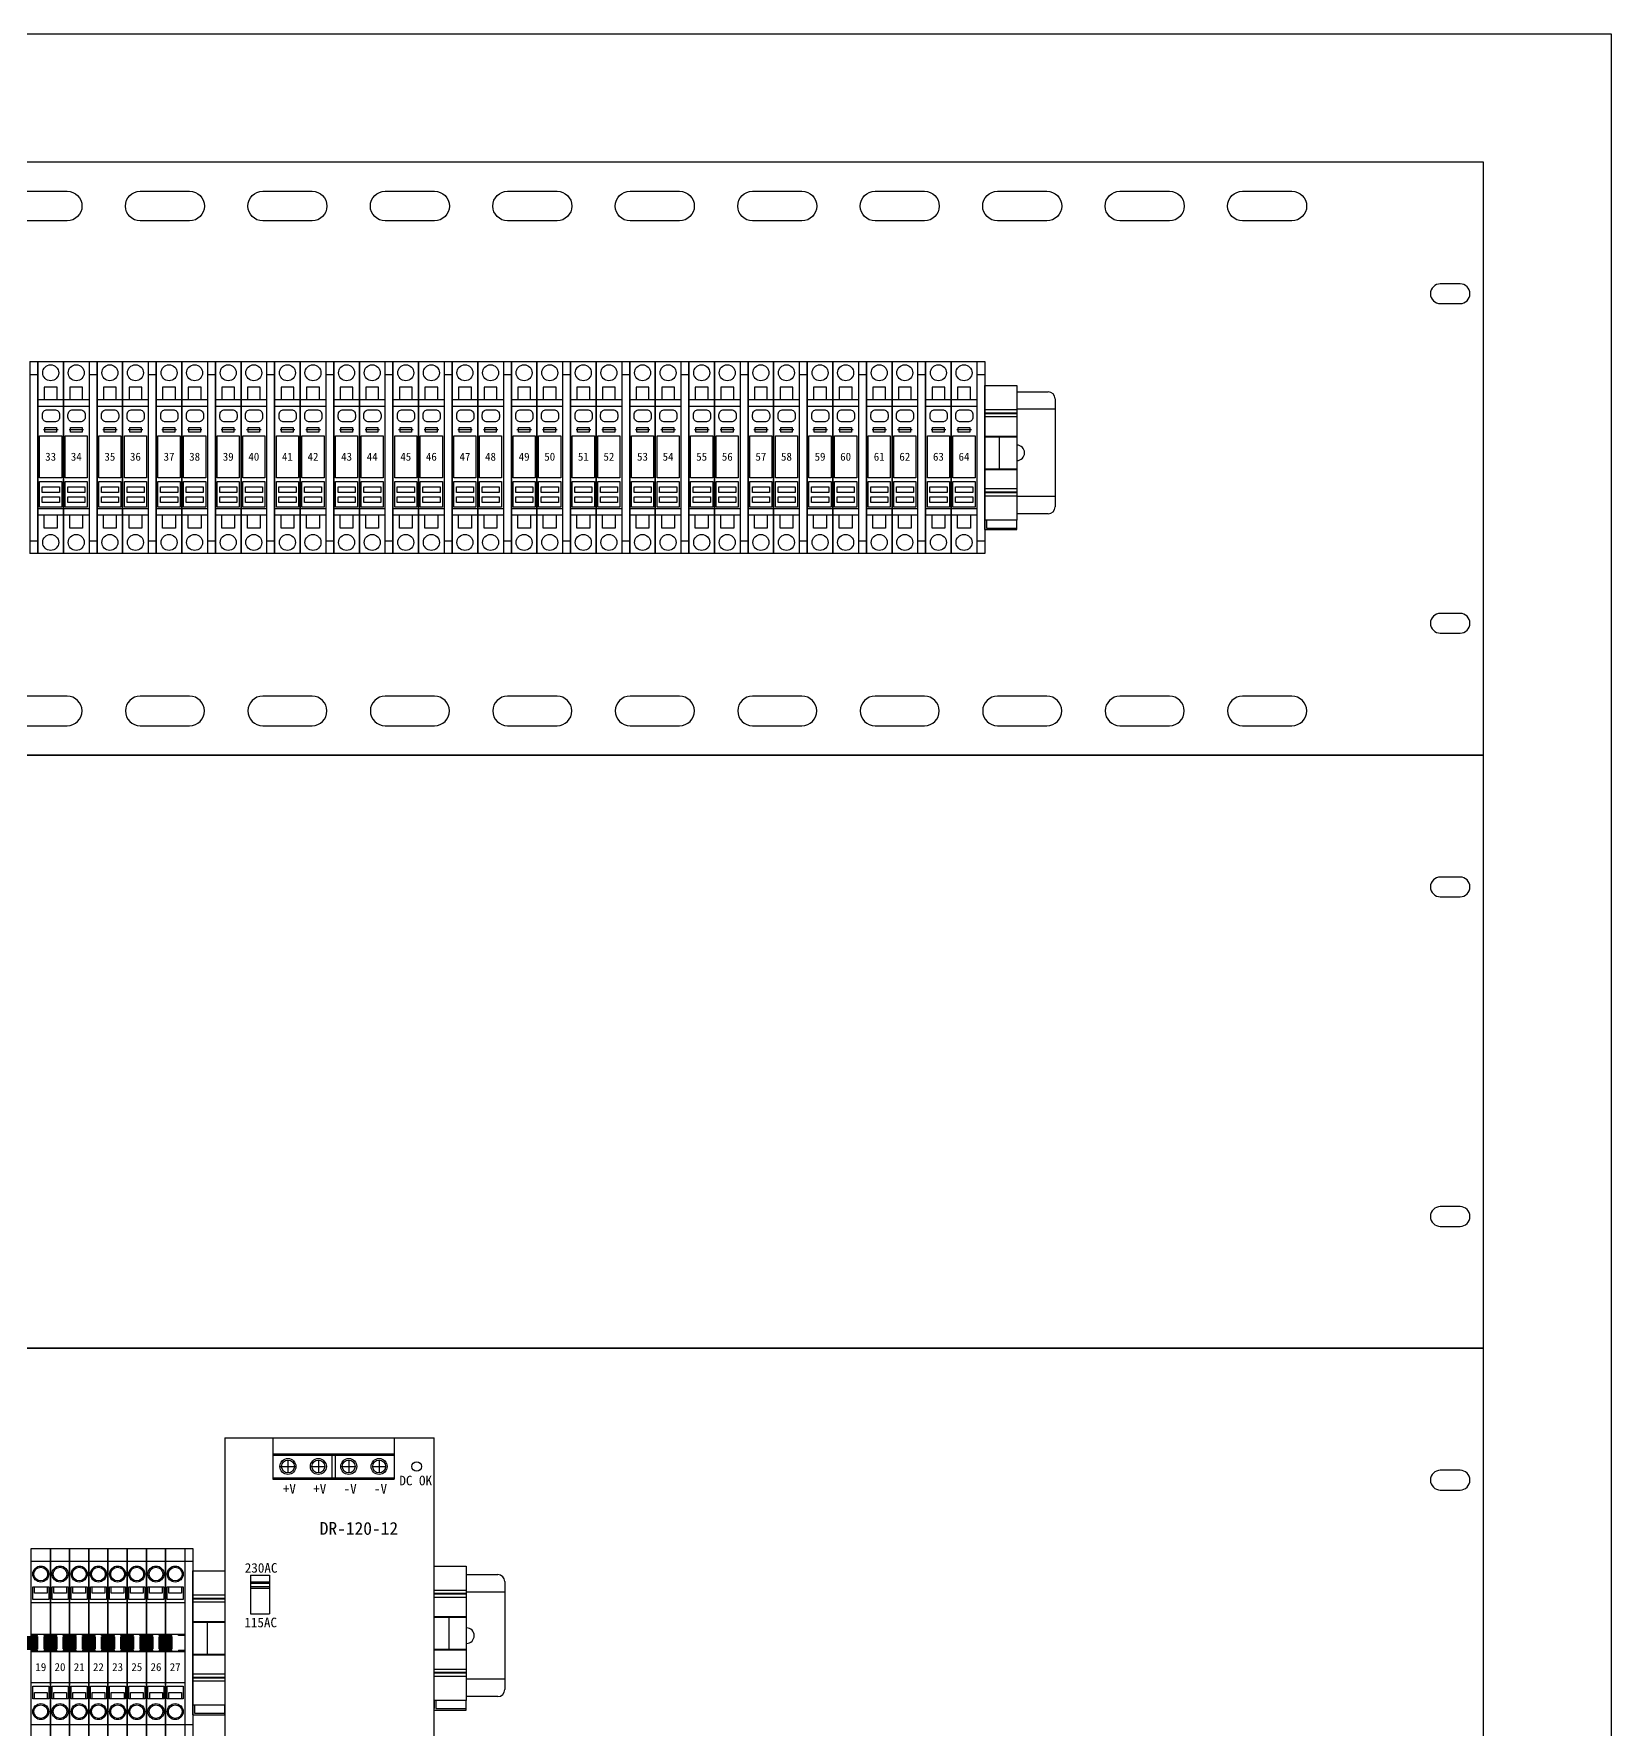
# Model space of a CAD drawing. Header units: millimetres. Extents: x 969 to 1551, y 435 to 847.
# Drawn here: x 1199.7 to 1249, y 600.3 to 653.3 of the extents above; entities that cross this region are included whole.
import ezdxf
from ezdxf.enums import TextEntityAlignment as Align

# ---------------------------------------------------------------- set-up
doc = ezdxf.new("R2010")
doc.units = ezdxf.units.MM
doc.styles.get("Standard").update_dxf_attribs({"font": ''})
doc.styles.get('Standard').set_extended_font_data('SimSun')

# ---------------------------------------------------------------- blocks, each defined once
blk = doc.blocks.new('*U70')
at = {"color": 0}
for points in [[(0, 0), (21.98196, 0)], [(90.6048, 0), (90.6048, -18.5328), (0, -18.5328)], [(0, -18.5328), (0, 0)], [(21.98196, 0), (28.64903, 0)], [(28.67436, 0), (35.36676, 0)], [(35.36676, 0), (42.05916, 0)], [(42.05916, 0), (48.75156, 0)], [(48.75156, 0), (55.44396, 0)], [(55.44396, 0), (62.13636, 0)], [(62.13636, 0), (68.82876, 0)], [(68.82876, 0), (75.52116, 0)], [(75.52116, 0), (82.21356, 0)], [(82.21356, 0), (90.6048, 0)]]:
    blk.add_lwpolyline(points, dxfattribs=at)
for points in [[(1.33848, -3.80952, -1), (1.33848, -4.42728), (0.72072, -4.42728, -1), (0.72072, -3.80952)], [(89.26632, -3.80952, 1), (89.26632, -4.42728), (89.88408, -4.42728, 1), (89.88408, -3.80952)], [(1.33848, -14.10552, -1), (1.33848, -14.72328), (0.72072, -14.72328, -1), (0.72072, -14.10552)], [(89.26632, -14.10552, 1), (89.26632, -14.72328), (89.88408, -14.72328, 1), (89.88408, -14.10552)]]:
    blk.add_lwpolyline(points, format="xyb", close=True, dxfattribs=at)
blk = doc.blocks.new('WAGO—2孔—带保险')
at = {"color": 0}
for p, q in [((0, 30), (8, 30)), ((0, -30), (0, 30)), ((8, 30), (8, -30)), ((2, 22), (2, 18)), ((6, 22), (2, 22)), ((6, 18), (6, 22)), ((8, 18), (0, 18)), ((8, 16), (0, 16)), ((6.3, 8.69), (1.76, 8.69)), ((8, -16), (0, -16)), ((8, -18), (0, -18)), ((2, -22), (2, -18)), ((6, -18), (6, -22)), ((6, -22), (2, -22)), ((8, -30), (0, -30))]:
    blk.add_line(p, q, dxfattribs=at)
blk.add_lwpolyline([(5.26, 11.13), (2.91, 11.13, -0.414214), (1.41, 12.63), (1.41, 13.42, -0.414214), (2.91, 14.92), (5.26, 14.92, -0.414214), (6.76, 13.42), (6.76, 12.63, -0.414214)], format="xyb", close=True, dxfattribs=at)
for points in [[(7.45, -6.31), (0.54, -6.31), (0.54, 6.83), (7.45, 6.83)], [(5.8, 8), (2.2, 8), (2.2, 9.39), (5.8, 9.39)], [(7.45, -15.53), (0.54, -15.53), (0.54, -7.45), (7.45, -7.45)], [(6.71, -10.95), (1.36, -10.95), (1.36, -9.15), (6.71, -9.15)], [(6.71, -14), (1.36, -14), (1.36, -12.21), (6.71, -12.21)]]:
    blk.add_lwpolyline(points, close=True, dxfattribs=at)
for centre in [(4, 26.5), (4, -26.5)]:
    blk.add_circle(centre, 2.5, dxfattribs=at)
at = {"color": 0, "flags": 12}
blk.add_attdef('标号', text='', height=2.5, dxfattribs=at).set_placement((4, 0.26), align=Align.MIDDLE)
blk = doc.blocks.new('*U44')
at = {"color": 0}
for p, q in [((0, 0.75), (0.386, 0.75)), ((0.471, 0.664), (0.471, -0.664)), ((0.471, 0.536), (0, 0.536)), ((0.471, -0.536), (0, -0.536)), ((0.386, -0.75), (0, -0.75))]:
    blk.add_line(p, q, dxfattribs=at)
for centre, radius, start, end in [((0.386, 0.664), 0.0857, 0, 90), ((0, 0), 0.0958, 271.0096, 88.9904), ((0.386, -0.664), 0.0857, 270, 0)]:
    blk.add_arc(centre, radius, start, end, dxfattribs=at)
blk = doc.blocks.new('WAGO—端头板—宽10')
at = {"color": 0}
for p, q in [((0, -22.5), (0, 22.5)), ((0, 22.5), (10, 22.5)), ((10, 22.5), (10, -19.5)), ((0, 15), (10, 15)), ((0, 14), (10, 14)), ((0, 13.8), (10, 13.8)), ((0, 12.8), (10, 12.8)), ((0, 6.7), (10, 6.7)), ((0, 6.5), (10, 6.5)), ((4.5, 6.5), (4.5, -3.5)), ((0, -3.5), (10, -3.5)), ((0, -3.7), (10, -3.7)), ((10, -9.8), (0, -9.8)), ((10, -10.8), (0, -10.8)), ((10, -10.8), (0, -10.8)), ((10, -11), (0, -11)), ((10, -12), (0, -12)), ((10, -12), (0, -12)), ((0, -19.5), (0, -22)), ((10, -19.5), (0, -19.5)), ((0.5, -19.5), (0.5, -22)), ((10, -22.5), (10, -19.5)), ((0, -22.5), (10, -22.5)), ((0.5, -22), (10, -22))]:
    blk.add_line(p, q, dxfattribs=at)
blk = doc.blocks.new('*U100')
at = {"color": 30}
for p, q in [((0, 30), (2.5, 30)), ((0, 30), (0, -30)), ((2.5, 30), (2.5, -30)), ((0, 26), (2.5, 26)), ((0, -26), (2.5, -26)), ((2.5, -30), (0, -30))]:
    blk.add_line(p, q, dxfattribs=at)
blk = doc.blocks.new('*U102')
at = {"color": 0}
for points in [[(44.798, -0.915), (46.343, -0.915, -1), (46.343, -1.841), (44.798, -1.841, -1)], [(48.626, -0.915), (50.171, -0.915, -1), (50.171, -1.841), (48.626, -1.841, -1)], [(52.455, -0.915), (53.999, -0.915, -1), (53.999, -1.841), (52.455, -1.841, -1)], [(56.283, -0.915), (57.827, -0.915, -1), (57.827, -1.841), (56.283, -1.841, -1)], [(60.111, -0.915), (61.655, -0.915, -1), (61.655, -1.841), (60.111, -1.841, -1)], [(63.939, -0.915), (65.484, -0.915, -1), (65.484, -1.841), (63.939, -1.841, -1)], [(67.768, -0.915), (69.312, -0.915, -1), (69.312, -1.841), (67.768, -1.841, -1)], [(71.596, -0.915), (73.14, -0.915, -1), (73.14, -1.841), (71.596, -1.841, -1)], [(75.424, -0.915), (76.968, -0.915, -1), (76.968, -1.841), (75.424, -1.841, -1)], [(79.252, -0.915), (80.797, -0.915, -1), (80.797, -1.841), (79.252, -1.841, -1)], [(83.081, -0.915), (84.625, -0.915, -1), (84.625, -1.841), (83.081, -1.841, -1)], [(44.798, -17.618), (46.343, -17.618, 1), (46.343, -16.691), (44.798, -16.691, 1)], [(48.626, -17.618), (50.171, -17.618, 1), (50.171, -16.691), (48.626, -16.691, 1)], [(52.455, -17.618), (53.999, -17.618, 1), (53.999, -16.691), (52.455, -16.691, 1)], [(56.283, -17.618), (57.827, -17.618, 1), (57.827, -16.691), (56.283, -16.691, 1)], [(60.111, -17.618), (61.655, -17.618, 1), (61.655, -16.691), (60.111, -16.691, 1)], [(63.939, -17.618), (65.484, -17.618, 1), (65.484, -16.691), (63.939, -16.691, 1)], [(67.768, -17.618), (69.312, -17.618, 1), (69.312, -16.691), (67.768, -16.691, 1)], [(71.596, -17.618), (73.14, -17.618, 1), (73.14, -16.691), (71.596, -16.691, 1)], [(75.424, -17.618), (76.968, -17.618, 1), (76.968, -16.691), (75.424, -16.691, 1)], [(79.252, -17.618), (80.797, -17.618, 1), (80.797, -16.691), (79.252, -16.691, 1)], [(83.081, -17.618), (84.625, -17.618, 1), (84.625, -16.691), (83.081, -16.691, 1)]]:
    blk.add_lwpolyline(points, format="xyb", close=True, dxfattribs=at)
blk.add_blockref('*U70', (0, 0), dxfattribs=at)
at = {"color": 4, "xscale": 0.1, "yscale": 0.1, "zscale": 0.1}
for p in [(45.177, -9.238), (47.027, -9.238), (48.877, -9.238), (50.727, -9.238), (52.577, -9.238), (54.427, -9.238), (56.277, -9.238), (58.127, -9.238), (59.977, -9.238), (61.827, -9.238), (63.677, -9.238), (65.527, -9.238), (67.377, -9.238), (69.227, -9.238), (71.077, -9.238), (72.927, -9.238), (74.777, -9.238)]:
    blk.add_blockref('*U100', p, dxfattribs=at)
at = {"color": 0}
ref = blk.add_blockref('WAGO—2孔—带保险', (45.427, -9.238), dxfattribs=dict(at, xscale=0.1, yscale=0.1, zscale=0.1))
ref.add_attrib('标号', '33', dxfattribs={"color": 7, "height": 0.25, "flags": 12}).set_placement((45.827, -9.212), align=Align.MIDDLE)
ref = blk.add_blockref('WAGO—2孔—带保险', (46.227, -9.238), dxfattribs=dict(at, xscale=0.1, yscale=0.1, zscale=0.1))
ref.add_attrib('标号', '34', dxfattribs={"color": 7, "height": 0.25, "flags": 12}).set_placement((46.627, -9.212), align=Align.MIDDLE)
ref = blk.add_blockref('WAGO—2孔—带保险', (47.277, -9.238), dxfattribs=dict(at, xscale=0.1, yscale=0.1, zscale=0.1))
ref.add_attrib('标号', '35', dxfattribs={"color": 7, "height": 0.25, "flags": 12}).set_placement((47.677, -9.212), align=Align.MIDDLE)
ref = blk.add_blockref('WAGO—2孔—带保险', (48.077, -9.238), dxfattribs=dict(at, xscale=0.1, yscale=0.1, zscale=0.1))
ref.add_attrib('标号', '36', dxfattribs={"color": 7, "height": 0.25, "flags": 12}).set_placement((48.477, -9.212), align=Align.MIDDLE)
ref = blk.add_blockref('WAGO—2孔—带保险', (49.127, -9.238), dxfattribs=dict(at, xscale=0.1, yscale=0.1, zscale=0.1))
ref.add_attrib('标号', '37', dxfattribs={"color": 7, "height": 0.25, "flags": 12}).set_placement((49.527, -9.212), align=Align.MIDDLE)
ref = blk.add_blockref('WAGO—2孔—带保险', (49.927, -9.238), dxfattribs=dict(at, xscale=0.1, yscale=0.1, zscale=0.1))
ref.add_attrib('标号', '38', dxfattribs={"color": 7, "height": 0.25, "flags": 12}).set_placement((50.327, -9.212), align=Align.MIDDLE)
ref = blk.add_blockref('WAGO—2孔—带保险', (50.977, -9.238), dxfattribs=dict(at, xscale=0.1, yscale=0.1, zscale=0.1))
ref.add_attrib('标号', '39', dxfattribs={"color": 7, "height": 0.25, "flags": 12}).set_placement((51.377, -9.212), align=Align.MIDDLE)
ref = blk.add_blockref('WAGO—2孔—带保险', (51.777, -9.238), dxfattribs=dict(at, xscale=0.1, yscale=0.1, zscale=0.1))
ref.add_attrib('标号', '40', dxfattribs={"color": 7, "height": 0.25, "flags": 12}).set_placement((52.177, -9.212), align=Align.MIDDLE)
ref = blk.add_blockref('WAGO—2孔—带保险', (52.827, -9.238), dxfattribs=dict(at, xscale=0.1, yscale=0.1, zscale=0.1))
ref.add_attrib('标号', '41', dxfattribs={"color": 7, "height": 0.25, "flags": 12}).set_placement((53.227, -9.212), align=Align.MIDDLE)
ref = blk.add_blockref('WAGO—2孔—带保险', (53.627, -9.238), dxfattribs=dict(at, xscale=0.1, yscale=0.1, zscale=0.1))
ref.add_attrib('标号', '42', dxfattribs={"color": 7, "height": 0.25, "flags": 12}).set_placement((54.027, -9.212), align=Align.MIDDLE)
ref = blk.add_blockref('WAGO—2孔—带保险', (54.677, -9.238), dxfattribs=dict(at, xscale=0.1, yscale=0.1, zscale=0.1))
ref.add_attrib('标号', '43', dxfattribs={"color": 7, "height": 0.25, "flags": 12}).set_placement((55.077, -9.212), align=Align.MIDDLE)
ref = blk.add_blockref('WAGO—2孔—带保险', (55.477, -9.238), dxfattribs=dict(at, xscale=0.1, yscale=0.1, zscale=0.1))
ref.add_attrib('标号', '44', dxfattribs={"color": 7, "height": 0.25, "flags": 12}).set_placement((55.877, -9.212), align=Align.MIDDLE)
ref = blk.add_blockref('WAGO—2孔—带保险', (56.527, -9.238), dxfattribs=dict(at, xscale=0.1, yscale=0.1, zscale=0.1))
ref.add_attrib('标号', '45', dxfattribs={"color": 7, "height": 0.25, "flags": 12}).set_placement((56.927, -9.212), align=Align.MIDDLE)
ref = blk.add_blockref('WAGO—2孔—带保险', (57.327, -9.238), dxfattribs=dict(at, xscale=0.1, yscale=0.1, zscale=0.1))
ref.add_attrib('标号', '46', dxfattribs={"color": 7, "height": 0.25, "flags": 12}).set_placement((57.727, -9.212), align=Align.MIDDLE)
ref = blk.add_blockref('WAGO—2孔—带保险', (58.377, -9.238), dxfattribs=dict(at, xscale=0.1, yscale=0.1, zscale=0.1))
ref.add_attrib('标号', '47', dxfattribs={"color": 7, "height": 0.25, "flags": 12}).set_placement((58.777, -9.212), align=Align.MIDDLE)
ref = blk.add_blockref('WAGO—2孔—带保险', (59.177, -9.238), dxfattribs=dict(at, xscale=0.1, yscale=0.1, zscale=0.1))
ref.add_attrib('标号', '48', dxfattribs={"color": 7, "height": 0.25, "flags": 12}).set_placement((59.577, -9.212), align=Align.MIDDLE)
ref = blk.add_blockref('WAGO—2孔—带保险', (60.227, -9.238), dxfattribs=dict(at, xscale=0.1, yscale=0.1, zscale=0.1))
ref.add_attrib('标号', '49', dxfattribs={"color": 7, "height": 0.25, "flags": 12}).set_placement((60.627, -9.212), align=Align.MIDDLE)
ref = blk.add_blockref('WAGO—2孔—带保险', (61.027, -9.238), dxfattribs=dict(at, xscale=0.1, yscale=0.1, zscale=0.1))
ref.add_attrib('标号', '50', dxfattribs={"color": 7, "height": 0.25, "flags": 12}).set_placement((61.427, -9.212), align=Align.MIDDLE)
ref = blk.add_blockref('WAGO—2孔—带保险', (62.077, -9.238), dxfattribs=dict(at, xscale=0.1, yscale=0.1, zscale=0.1))
ref.add_attrib('标号', '51', dxfattribs={"color": 7, "height": 0.25, "flags": 12}).set_placement((62.477, -9.212), align=Align.MIDDLE)
ref = blk.add_blockref('WAGO—2孔—带保险', (62.877, -9.238), dxfattribs=dict(at, xscale=0.1, yscale=0.1, zscale=0.1))
ref.add_attrib('标号', '52', dxfattribs={"color": 7, "height": 0.25, "flags": 12}).set_placement((63.277, -9.212), align=Align.MIDDLE)
ref = blk.add_blockref('WAGO—2孔—带保险', (63.927, -9.238), dxfattribs=dict(at, xscale=0.1, yscale=0.1, zscale=0.1))
ref.add_attrib('标号', '53', dxfattribs={"color": 7, "height": 0.25, "flags": 12}).set_placement((64.327, -9.212), align=Align.MIDDLE)
ref = blk.add_blockref('WAGO—2孔—带保险', (64.727, -9.238), dxfattribs=dict(at, xscale=0.1, yscale=0.1, zscale=0.1))
ref.add_attrib('标号', '54', dxfattribs={"color": 7, "height": 0.25, "flags": 12}).set_placement((65.127, -9.212), align=Align.MIDDLE)
ref = blk.add_blockref('WAGO—2孔—带保险', (65.777, -9.238), dxfattribs=dict(at, xscale=0.1, yscale=0.1, zscale=0.1))
ref.add_attrib('标号', '55', dxfattribs={"color": 7, "height": 0.25, "flags": 12}).set_placement((66.177, -9.212), align=Align.MIDDLE)
ref = blk.add_blockref('WAGO—2孔—带保险', (66.577, -9.238), dxfattribs=dict(at, xscale=0.1, yscale=0.1, zscale=0.1))
ref.add_attrib('标号', '56', dxfattribs={"color": 7, "height": 0.25, "flags": 12}).set_placement((66.977, -9.212), align=Align.MIDDLE)
ref = blk.add_blockref('WAGO—2孔—带保险', (67.627, -9.238), dxfattribs=dict(at, xscale=0.1, yscale=0.1, zscale=0.1))
ref.add_attrib('标号', '57', dxfattribs={"color": 7, "height": 0.25, "flags": 12}).set_placement((68.027, -9.212), align=Align.MIDDLE)
ref = blk.add_blockref('WAGO—2孔—带保险', (68.427, -9.238), dxfattribs=dict(at, xscale=0.1, yscale=0.1, zscale=0.1))
ref.add_attrib('标号', '58', dxfattribs={"color": 7, "height": 0.25, "flags": 12}).set_placement((68.827, -9.212), align=Align.MIDDLE)
ref = blk.add_blockref('WAGO—2孔—带保险', (69.477, -9.238), dxfattribs=dict(at, xscale=0.1, yscale=0.1, zscale=0.1))
ref.add_attrib('标号', '59', dxfattribs={"color": 7, "height": 0.25, "flags": 12}).set_placement((69.877, -9.212), align=Align.MIDDLE)
ref = blk.add_blockref('WAGO—2孔—带保险', (70.277, -9.238), dxfattribs=dict(at, xscale=0.1, yscale=0.1, zscale=0.1))
ref.add_attrib('标号', '60', dxfattribs={"color": 7, "height": 0.25, "flags": 12}).set_placement((70.677, -9.212), align=Align.MIDDLE)
ref = blk.add_blockref('WAGO—2孔—带保险', (71.327, -9.238), dxfattribs=dict(at, xscale=0.1, yscale=0.1, zscale=0.1))
ref.add_attrib('标号', '61', dxfattribs={"color": 7, "height": 0.25, "flags": 12}).set_placement((71.727, -9.212), align=Align.MIDDLE)
ref = blk.add_blockref('WAGO—2孔—带保险', (72.127, -9.238), dxfattribs=dict(at, xscale=0.1, yscale=0.1, zscale=0.1))
ref.add_attrib('标号', '62', dxfattribs={"color": 7, "height": 0.25, "flags": 12}).set_placement((72.527, -9.212), align=Align.MIDDLE)
ref = blk.add_blockref('WAGO—2孔—带保险', (73.177, -9.238), dxfattribs=dict(at, xscale=0.1, yscale=0.1, zscale=0.1))
ref.add_attrib('标号', '63', dxfattribs={"color": 7, "height": 0.25, "flags": 12}).set_placement((73.577, -9.212), align=Align.MIDDLE)
ref = blk.add_blockref('WAGO—2孔—带保险', (73.977, -9.238), dxfattribs=dict(at, xscale=0.1, yscale=0.1, zscale=0.1))
ref.add_attrib('标号', '64', dxfattribs={"color": 7, "height": 0.25, "flags": 12}).set_placement((74.377, -9.212), align=Align.MIDDLE)
for name, p, xscale, yscale, zscale in [('WAGO—端头板—宽10', (75.027, -9.238), 0.1, 0.1, 0.1), ('*U44', (76.027, -9.088), 2.54, 2.54, 2.54)]:
    blk.add_blockref(name, p, dxfattribs=dict(at, xscale=xscale, yscale=yscale, zscale=zscale))
blk = doc.blocks.new('组合—组合柜')
at = {"color": 0}
for points in [[(0, 211.8608), (98.6048, 211.8608), (98.6048, 0), (0, 0)], [(4, 207.8608), (94.6048, 207.8608), (94.6048, 4), (4, 4)]]:
    blk.add_lwpolyline(points, close=True, dxfattribs=at)
blk = doc.blocks.new('C0层—开关电源—轨道式')
at = {"color": 0}
for p, q in [((0, 62.6), (0, -62.6)), ((0, 62.6), (65.5, 62.6)), ((15, 62.6), (15, 49.6)), ((53, 62.6), (53, 49.6)), ((65.5, -62.6), (65.5, 62.6)), ((15, 57.6), (53, 57.6)), ((15, 57.1), (53, 57.1)), ((17.25, 53.6), (22.25, 53.6)), ((17.75, 53.6), (21.75, 53.6)), ((19.75, 55.6), (19.75, 51.6)), ((27.25, 53.6), (31.25, 53.6)), ((29.25, 55.6), (29.25, 51.6)), ((33.5, 57.1), (33.5, 50.1)), ((34.5, 57.1), (34.5, 50.1)), ((36.75, 53.6), (40.75, 53.6)), ((38.75, 55.6), (38.75, 51.6)), ((46.25, 53.6), (50.25, 53.6)), ((48.25, 55.6), (48.25, 51.6)), ((15, 50.1), (53, 50.1)), ((15, 49.6), (53, 49.6)), ((8, 19.6), (8, 7.6)), ((8, 19.6), (14, 19.6)), ((8, 17.6), (14, 17.6)), ((8, 17.1), (14, 17.1)), ((8, 16.1), (14, 16.1)), ((14, 19.6), (14, 7.6)), ((8, 15.6), (14, 15.6)), ((8, 7.6), (14, 7.6)), ((24, -47.83), (24, -47.03)), ((19, -51.1), (19, -62.6)), ((19, -51.1), (48, -51.1)), ((19, -51.6), (48, -51.6)), ((23.2, -47.83), (24.8, -47.83)), ((23.4, -48.23), (24.6, -48.23)), ((23.6, -48.63), (24.4, -48.63)), ((48, -51.1), (48, -62.6)), ((21.5, -55.1), (26.5, -55.1)), ((22, -55.1), (26, -55.1)), ((24, -53.1), (24, -57.1)), ((31, -55.1), (36, -55.1)), ((31.5, -55.1), (35.5, -55.1)), ((33.5, -53.1), (33.5, -57.1)), ((40.5, -55.1), (45.5, -55.1)), ((41, -55.1), (45, -55.1)), ((43, -53.1), (43, -57.1)), ((0, -62.6), (65.5, -62.6)), ((19, -58.6), (48, -58.6)), ((19, -59.1), (48, -59.1))]:
    blk.add_line(p, q, dxfattribs=at)
for centre, radius in [((19.75, 53.6), 2.5), ((19.75, 53.6), 2), ((29.25, 53.6), 2.5), ((29.25, 53.6), 2), ((38.75, 53.6), 2.5), ((38.75, 53.6), 2), ((48.25, 53.6), 2.5), ((48.25, 53.6), 2), ((60, 53.6), 1.5), ((24, -47.83), 1.2), ((24, -55.1), 2.5), ((33.5, -55.1), 2.5), ((43, -55.1), 2.5), ((24, -55.1), 2), ((33.5, -55.1), 2), ((43, -55.1), 2)]:
    blk.add_circle(centre, radius, dxfattribs=at)
at = {"color": 0, "attachment_point": 1}
for s, insert, char_height, width in [('+V', (18.15, 48.15), 3, 2.0946), ('+V', (27.65, 48.15), 3, 2.0946), ('-V', (37.15, 48.15), 3, 2.0946), ('-V', (46.65, 48.15), 3, 2.0946), ('DC OK', (54.59, 50.71), 3, 11.0833), ('DR-120-12', (29.69, 36.26), 4, 27.0081), ('230AC', (6.26, 23.42), 3, 12.0255), ('115AC', (6.12, 6.37), 3, 12.0255), ('L', (32.67, -46.54), 3, 4.064), ('N', (42.17, -46.54), 3, 4.064)]:
    blk.add_mtext(s, dxfattribs=dict(at, insert=insert, char_height=char_height, width=width))
blk = doc.blocks.new('*U64')
at = {"color": 30}
for p, q in [((0, 29.5), (2.5, 29.5)), ((0, 29.5), (0, -29.5)), ((2.5, 29.5), (2.5, -29.5)), ((0, 25.5), (2.5, 25.5)), ((0, -25.5), (2.5, -25.5)), ((2.5, -29.5), (0, -29.5))]:
    blk.add_line(p, q, dxfattribs=at)
blk = doc.blocks.new('WAGO—2孔—宽6(281系列)')
at = {"color": 0}
for p, q in [((0, -29.5), (0, 29.5)), ((0, 29.5), (6, 29.5)), ((6, 29.5), (6, -29.5)), ((0, 25.5), (6, 25.5)), ((0.5, 13.5), (0.5, 17.5)), ((0.5, 17.5), (5.5, 17.5)), ((1.02, 15.54), (1.02, 17.5)), ((4.98, 17.5), (4.98, 15.54)), ((5.5, 17.5), (5.5, 13.5)), ((6, 12.5), (0, 12.5)), ((5.5, 13.5), (0.5, 13.5)), ((4.98, 15.54), (1.02, 15.54)), ((0, 2.69), (6, 2.69)), ((0, 2.25), (2, 2.25)), ((2, 2.25), (2, 2.69)), ((4, 2.25), (4, 2.69)), ((6, 2.25), (4, 2.25)), ((0, -2.31), (2, -2.31)), ((0, -2.69), (6, -2.69)), ((2, -2.69), (2, -2.31)), ((4, -2.69), (2, -2.69)), ((4, -2.31), (6, -2.31)), ((4, -2.31), (4, -2.69)), ((6, -12.5), (0, -12.5)), ((0.5, -13.5), (5.5, -13.5)), ((0.5, -17.5), (0.5, -13.5)), ((1.04, -17.5), (1.04, -15.54)), ((1.04, -15.54), (5.01, -15.54)), ((5.01, -15.54), (5.01, -17.5)), ((5.5, -13.5), (5.5, -17.5)), ((5.5, -17.5), (0.5, -17.5)), ((0, -25.5), (6, -25.5)), ((6, -29.5), (0, -29.5))]:
    blk.add_line(p, q, dxfattribs=at)
for centre, radius in [((3, 21.5), 2.5), ((3, 21.5), 2.14), ((3, -21.5), 2.5), ((3, -21.5), 2.14)]:
    blk.add_circle(centre, radius, dxfattribs=at)
at = {"color": 0, "flags": 8}
blk.add_attdef('标号', text='', height=2.5, dxfattribs=at).set_placement((3, -7.59), align=Align.MIDDLE)
blk = doc.blocks.new('C0层—短路块')
h = blk.add_hatch(color=4)
h.dxf.hatch_style = 1
h.set_gradient(color1=(132, 132, 132), rotation=315, one_color=1, tint=1, name='INVSPHERICAL')
h.paths.add_polyline_path([(-1.48, -1.53), (1.48, -1.53), (1.48, 1.53), (-1.48, 1.53)])
at = {"color": 0}
for points in [[(-1.78, 2.03), (1.78, 2.03, -0.414214), (1.98, 1.83), (1.98, -1.83, -0.414214), (1.78, -2.03), (-1.78, -2.03, -0.414214), (-1.98, -1.83), (-1.98, 1.83, -0.414214)], [(-1.58, 1.78), (1.58, 1.78, -0.414214), (1.73, 1.63), (1.73, -1.63, -0.414214), (1.58, -1.78), (-1.58, -1.78, -0.414214), (-1.73, -1.63), (-1.73, 1.63, -0.414214)]]:
    blk.add_lwpolyline(points, format="xyb", close=True, dxfattribs=at)
blk.add_lwpolyline([(-1.48, 1.53), (1.48, 1.53), (1.48, -1.53), (-1.48, -1.53)], close=True, dxfattribs=at)
blk = doc.blocks.new('*U104')
at = {"color": 0}
blk.add_blockref('*U70', (0, 0), dxfattribs=at)
at = {"color": 0, "xscale": 0.1, "yscale": 0.1, "zscale": 0.1}
for name, p in [('C0层—开关电源—轨道式', (51.269, -9.052)), ('WAGO—端头板—宽10', (57.819, -9.052)), ('WAGO—端头板—宽10', (50.269, -9.202))]:
    blk.add_blockref(name, p, dxfattribs=at)
at = {"xscale": 0.1, "yscale": 0.1, "zscale": 0.1}
for p, values in [((45.219, -9.202), {'标号': '19'}), ((45.819, -9.202), {'标号': '20'}), ((46.419, -9.202), {'标号': '21'}), ((47.019, -9.202), {'标号': '22'}), ((47.619, -9.202), {'标号': '23'}), ((48.219, -9.202), {'标号': '25'}), ((48.819, -9.202), {'标号': '26'}), ((49.419, -9.202), {'标号': '27'})]:
    blk.add_blockref('WAGO—2孔—宽6(281系列)', p, dxfattribs=at).add_auto_attribs(values)
for name, p, xscale, yscale, zscale in [('*U64', (50.019, -9.202), 0.1, 0.1, 0.1), ('*U44', (58.824, -8.976), 2.54, 2.54, 2.54), ('C0层—短路块', (45.219, -9.202), 0.1, 0.1, 0.1), ('C0层—短路块', (45.819, -9.202), 0.1, 0.1, 0.1), ('C0层—短路块', (46.419, -9.202), 0.1, 0.1, 0.1), ('C0层—短路块', (47.019, -9.202), 0.1, 0.1, 0.1), ('C0层—短路块', (47.619, -9.202), 0.1, 0.1, 0.1), ('C0层—短路块', (48.219, -9.202), 0.1, 0.1, 0.1), ('C0层—短路块', (48.819, -9.202), 0.1, 0.1, 0.1), ('C0层—短路块', (49.419, -9.202), 0.1, 0.1, 0.1)]:
    blk.add_blockref(name, p, dxfattribs=dict(xscale=xscale, yscale=yscale, zscale=zscale))

msp = doc.modelspace()

# ---------------------------------------------------------------- block references
at = {"color": 3}
msp.add_blockref('组合—组合柜', (1150.423, 441.402), dxfattribs=at)
at = {"color": 4}
for name, p in [('*U102', (1154.423, 649.263)), ('*U104', (1154.423, 612.195))]:
    msp.add_blockref(name, p, dxfattribs=at)
at = {"color": 5}
msp.add_blockref('*U70', (1154.423, 630.728), dxfattribs=at)

doc.saveas('drawing.dxf')
